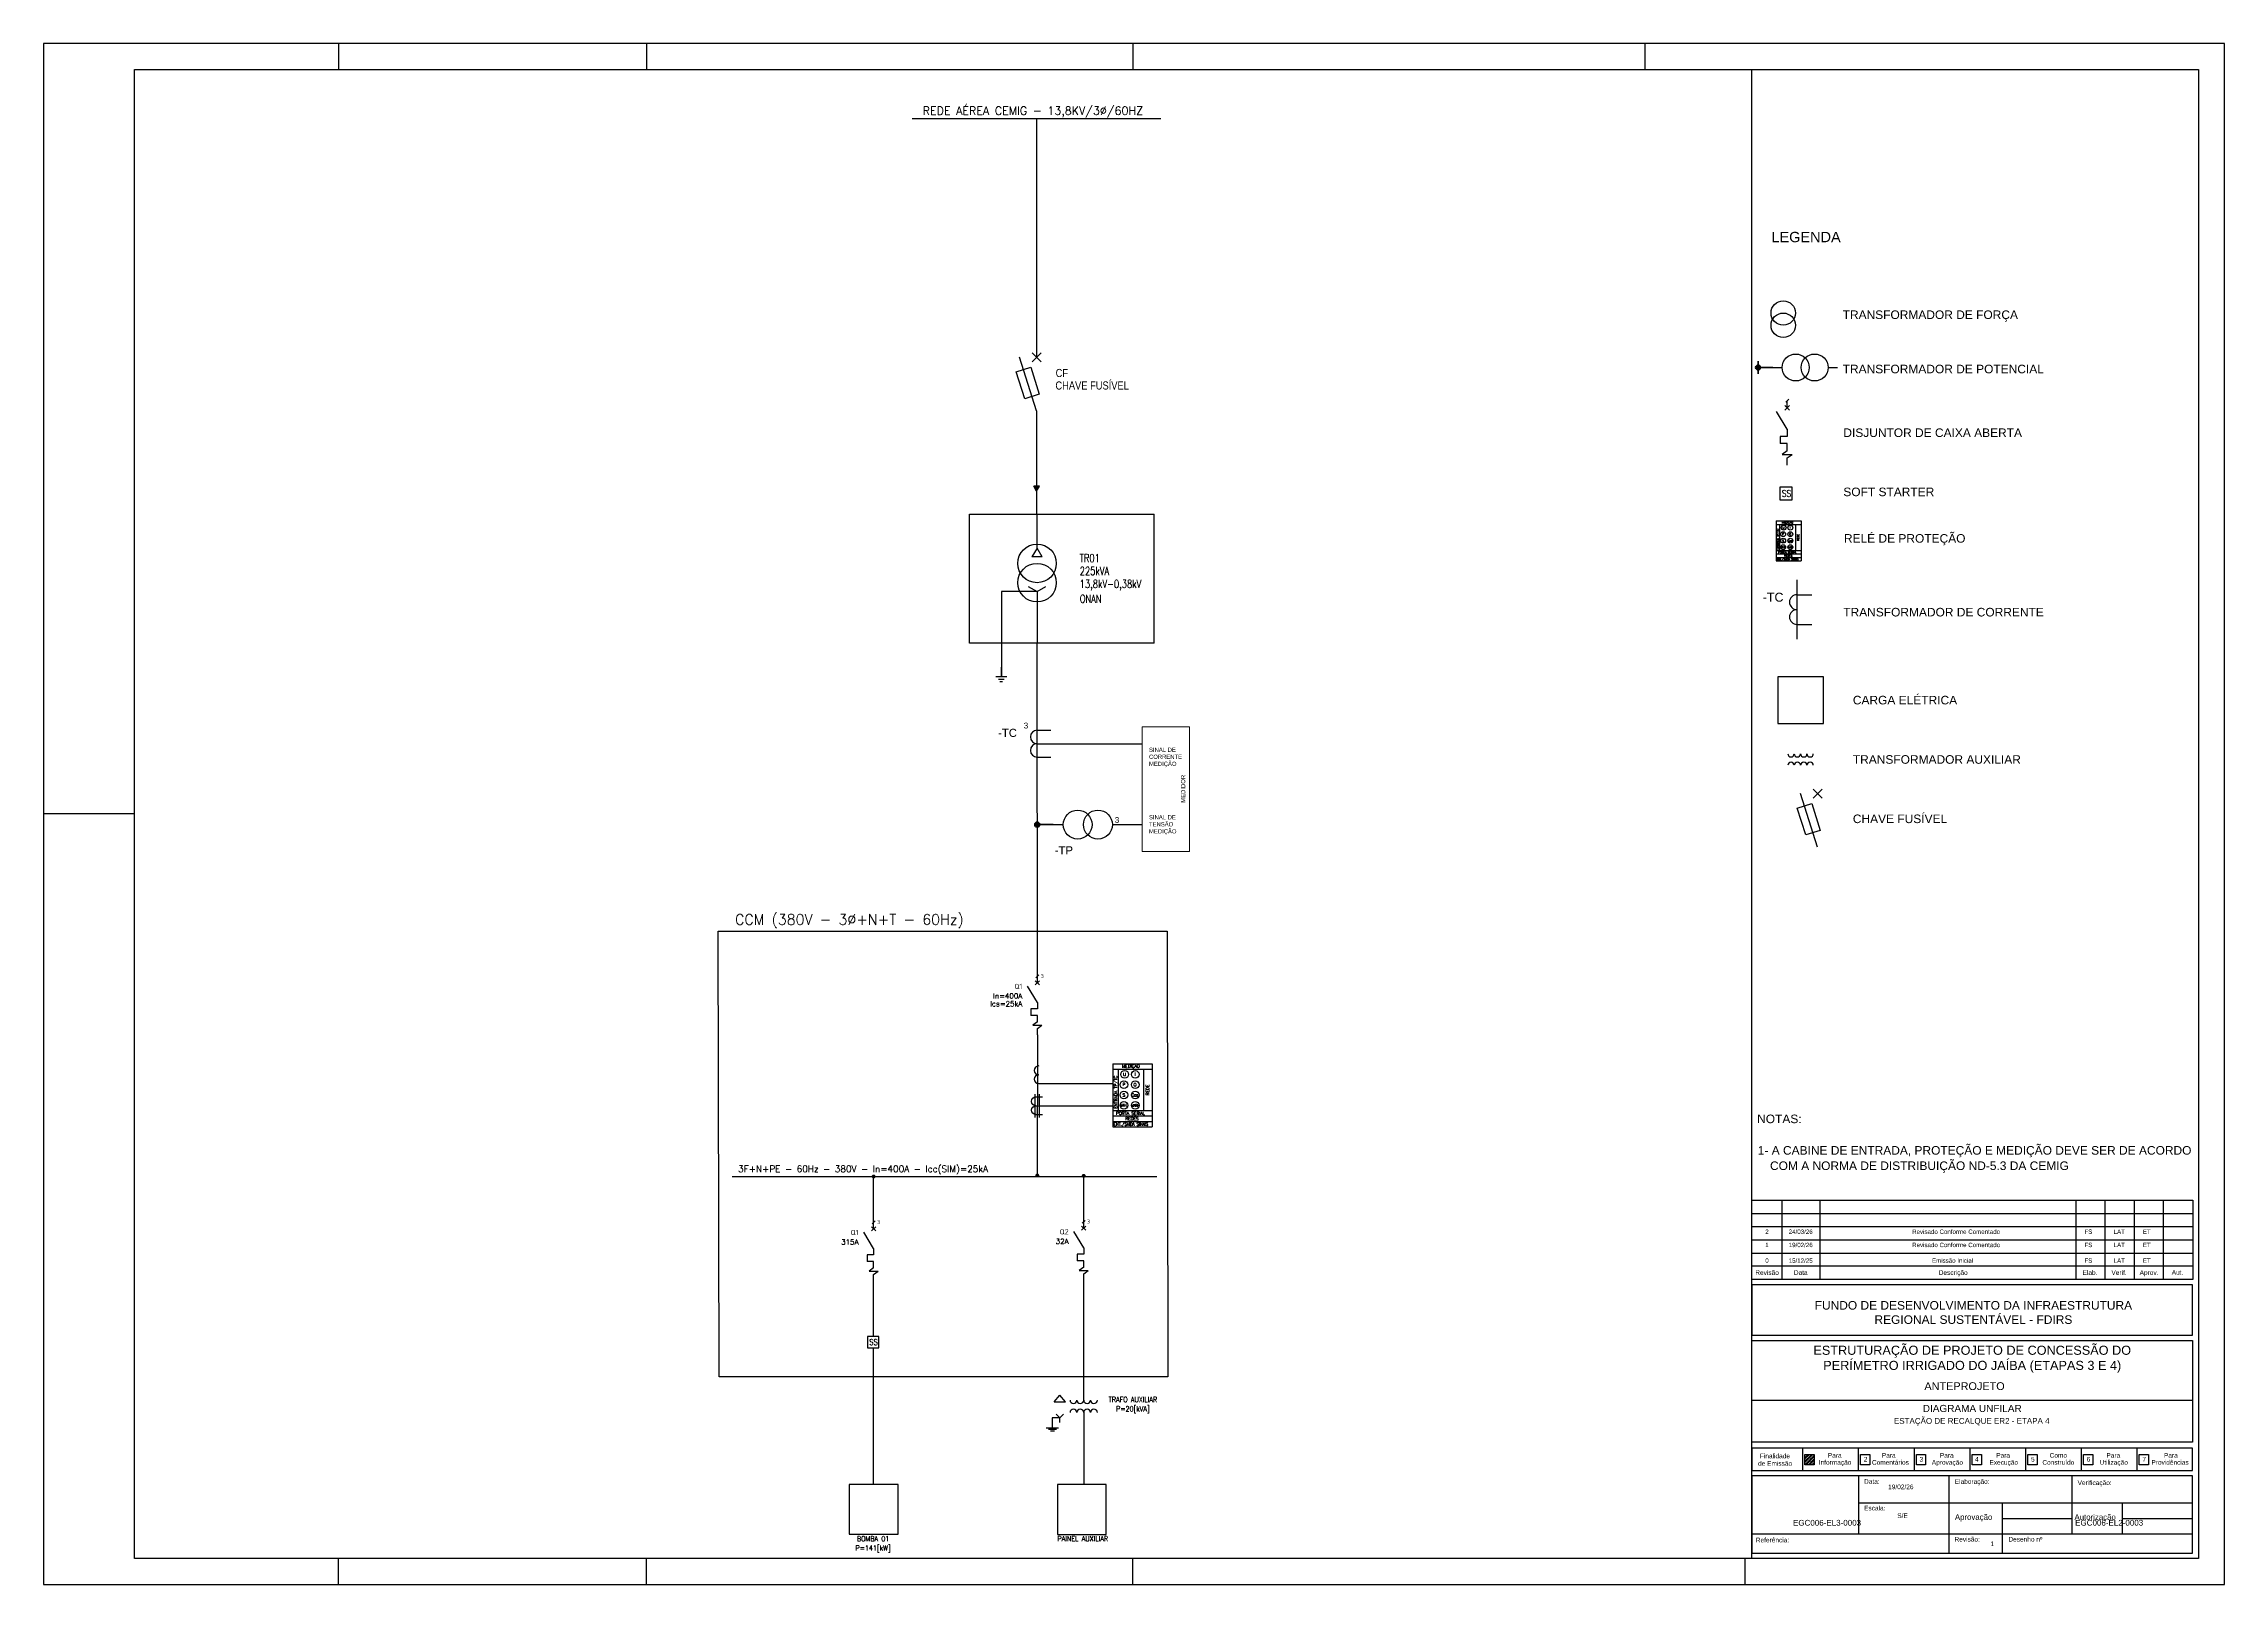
# Paper-space layout 'Layout1' of a CAD drawing. Header units: metres, sheet in millimetres. Extents: x 0 to 841, y 0 to 594.
# The model-space entities are those that its viewports show. They can reach past a viewport. Long polylines and large blocks are cut down to what shows.
import ezdxf
from ezdxf.enums import TextEntityAlignment as Align

# ---------------------------------------------------------------- set-up
doc = ezdxf.new("R2010")
doc.units = ezdxf.units.M
doc.header["$LTSCALE"] = 50
doc.header["$MEASUREMENT"] = 0
doc.header["$PDMODE"] = 1
doc.header["$PDSIZE"] = 10
for name, pattern in [('CONTINUA', [0.6, 0.2, 0.2, 0.2]), ('DASHDOTX2', [2, 1, -0.5, 0, -0.5]), ('PHANTOM', [63.5, 31.75, -6.35, 6.35, -6.35, 6.35, -6.35])]:
    doc.linetypes.add(name, pattern=pattern)
doc.layers.get('0').update_dxf_attribs({"linetype": 'CONTINUOUS'})
for name, color, linetype in [('1', 1, 'CONTINUOUS'), ('2', 7, 'CONTINUOUS'), ('3', 1, 'CONTINUOUS'), ('5', 1, 'CONTINUOUS'), ('A-FORMATO', 7, 'CONTINUOUS'), ('condutores', 1, 'CONTINUOUS'), ('E-SYM2', 7, 'CONTINUOUS'), ('EL_TEXTO', 2, 'CONTINUOUS'), ('EL_VIEWPORT', 6, 'CONTINUOUS'), ('LIMITE', 4, 'DASHDOTX2'), ('LINHA V', 3, 'CONTINUOUS'), ('NOTAS_GERAIS', 8, 'CONTINUOUS')]:
    doc.layers.add(name, color=color, linetype=linetype)
doc.layers.add('A-WINDOWS', color=255, linetype='CONTINUOUS', plot=False)
for name, color, linetype, lineweight in [('EPLAN100', 7, 'CONTINUOUS', 0), ('EPLAN108', 1, 'CONTINUOUS', 35), ('EPLAN300', 1, 'CONTINUOUS', 25), ('EPLAN311', 1, 'CONTINUOUS', 25), ('EPLAN400', 7, 'CONTINUOUS', 35), ('EPLAN540', 1, 'CONTINUOUS', 50)]:
    doc.layers.add(name, color=color, linetype=linetype, lineweight=lineweight)
doc.styles.add('ARIAL', font='arial.ttf', dxfattribs={"height": 50})
doc.styles.add('Arial Narrow2', font='ARIALN.TTF', dxfattribs={"height": 2})
doc.styles.add('R120', font='simplex.shx', dxfattribs={"height": 3})
doc.styles.add('ROMANS', font='romans.shx', dxfattribs={"width": 0.9})
doc.styles.add('SIMPLEX', font='isocp.shx')

# ---------------------------------------------------------------- blocks, each defined once
blk = doc.blocks.new('TRAFO_JANELA')
at = {"ltscale": 5}
for p, q in [((0, -4.47), (0, 4.47)), ((0.49, 3.36), (2.95, 3.36)), ((1.66, -4.47), (1.66, 4.47)), ((0.49, -0.01), (2.95, -0.01)), ((0.49, -3.39), (2.95, -3.39))]:
    blk.add_line(p, q, dxfattribs=at)
for centre in [(0.49, 1.68), (0.49, -1.7)]:
    blk.add_arc(centre, 1.69, 90, 270)
blk = doc.blocks.new('TRAFO_CORRENTE')
at = {"ltscale": 5}
blk.add_line((0.97, -3.37), (6.7, -3.37), dxfattribs=at)
for centre in [(0.97, 1.69), (0.97, -1.69)]:
    blk.add_arc(centre, 1.69, 90, 270)
blk = doc.blocks.new('*U4')
at = {"layer": '1'}
blk.add_line((-0.53, -0.53), (0.53, 0.53), dxfattribs=at)
at = {"layer": '3', "color": 1}
for p, q in [((0.8, -1.7), (-0.8, -3.3)), ((-0.8, -1.7), (0.8, -3.3)), ((0, -12.5), (-2.5, -12.5)), ((-2.5, -12.5), (-2.5, -15)), ((0, -15), (-2.5, -15))]:
    blk.add_line(p, q, dxfattribs=at)
at = {"layer": '3'}
for p, q in [((0, -17.5), (-1.75, -18.75)), ((-1.75, -18.75), (1.75, -18.75)), ((0, -20), (1.75, -18.75))]:
    blk.add_line(p, q, dxfattribs=at)
at = {"layer": '5'}
for p, q in [((0, -2.5), (0, 0)), ((0, -22.5), (0, -20))]:
    blk.add_line(p, q, dxfattribs=at)
at = {"layer": '5', "color": 1}
for p, q in [((0, -10), (-3.75, -3.76)), ((0, -10), (0, -12.5)), ((0, -17.5), (0, -15))]:
    blk.add_line(p, q, dxfattribs=at)
at = {"layer": '2', "style": 'SIMPLEX'}
blk.add_attdef('POLOS', text='', height=1.5, dxfattribs=at).set_placement((1.3, 0.08), align=Align.MIDDLE_LEFT)
at = {"layer": 'EL_TEXTO', "style": 'ROMANS'}
for tag, p in [('CORRNOM', (-5.79, -7.54)), ('CAPINTERR', (-5.79, -10.54)), ('AJMAGN', (-5.79, -16.54)), ('AJTERM', (-5.79, -13.54))]:
    blk.add_attdef(tag, text='', height=2, dxfattribs=at).set_placement(p, align=Align.MIDDLE_RIGHT)
at = {"layer": 'EL_TEXTO', "color": 1, "style": 'SIMPLEX'}
blk.add_attdef('TAG', text='', height=2, dxfattribs=at).set_placement((-5.79, -3.88), align=Align.MIDDLE_RIGHT)
blk = doc.blocks.new('*U5')
at = {"layer": '1'}
blk.add_line((-0.53, -0.53), (0.53, 0.53), dxfattribs=at)
at = {"layer": '3', "color": 1}
for p, q in [((0.8, -1.7), (-0.8, -3.3)), ((-0.8, -1.7), (0.8, -3.3)), ((0, -12.5), (-2.5, -12.5)), ((-2.5, -12.5), (-2.5, -15)), ((0, -15), (-2.5, -15))]:
    blk.add_line(p, q, dxfattribs=at)
at = {"layer": '3'}
for p, q in [((0, -17.5), (-1.75, -18.75)), ((-1.75, -18.75), (1.75, -18.75)), ((0, -20), (1.75, -18.75))]:
    blk.add_line(p, q, dxfattribs=at)
at = {"layer": '5'}
for p, q in [((0, -2.5), (0, 0)), ((0, -22.5), (0, -20))]:
    blk.add_line(p, q, dxfattribs=at)
at = {"layer": '5', "color": 1}
for p, q in [((0, -10), (-3.75, -3.76)), ((0, -10), (0, -12.5)), ((0, -17.5), (0, -15))]:
    blk.add_line(p, q, dxfattribs=at)
at = {"layer": '2', "style": 'SIMPLEX'}
blk.add_attdef('POLOS', text='', height=1.5, dxfattribs=at).set_placement((1.3, 0.08), align=Align.MIDDLE_LEFT)
at = {"layer": 'EL_TEXTO', "style": 'ROMANS'}
for tag, p in [('CORRNOM', (-5.79, -7.54)), ('CAPINTERR', (-5.79, -10.54)), ('AJMAGN', (-5.79, -16.54)), ('AJTERM', (-5.79, -13.54))]:
    blk.add_attdef(tag, text='', height=2, dxfattribs=at).set_placement(p, align=Align.MIDDLE_RIGHT)
at = {"layer": 'EL_TEXTO', "color": 1, "style": 'SIMPLEX'}
blk.add_attdef('TAG', text='', height=2, dxfattribs=at).set_placement((-5.79, -3.88), align=Align.MIDDLE_RIGHT)
blk = doc.blocks.new('*U6')
at = {"layer": '1'}
blk.add_line((-0.53, -0.53), (0.53, 0.53), dxfattribs=at)
at = {"layer": '3', "color": 1}
for p, q in [((0.8, -1.7), (-0.8, -3.3)), ((-0.8, -1.7), (0.8, -3.3)), ((0, -12.5), (-2.5, -12.5)), ((-2.5, -12.5), (-2.5, -15)), ((0, -15), (-2.5, -15))]:
    blk.add_line(p, q, dxfattribs=at)
at = {"layer": '3'}
for p, q in [((0, -17.5), (-1.75, -18.75)), ((-1.75, -18.75), (1.75, -18.75)), ((0, -20), (1.75, -18.75))]:
    blk.add_line(p, q, dxfattribs=at)
at = {"layer": '5'}
for p, q in [((0, -2.5), (0, 0)), ((0, -22.5), (0, -20))]:
    blk.add_line(p, q, dxfattribs=at)
at = {"layer": '5', "color": 1}
for p, q in [((0, -10), (-3.75, -3.76)), ((0, -10), (0, -12.5)), ((0, -17.5), (0, -15))]:
    blk.add_line(p, q, dxfattribs=at)
at = {"layer": '2', "style": 'SIMPLEX'}
blk.add_attdef('POLOS', text='', height=1.5, dxfattribs=at).set_placement((1.3, 0.08), align=Align.MIDDLE_LEFT)
at = {"layer": 'EL_TEXTO', "style": 'ROMANS'}
for tag, p in [('CORRNOM', (-5.79, -7.54)), ('CAPINTERR', (-5.79, -10.54)), ('AJMAGN', (-5.79, -16.54)), ('AJTERM', (-5.79, -13.54))]:
    blk.add_attdef(tag, text='', height=2, dxfattribs=at).set_placement(p, align=Align.MIDDLE_RIGHT)
at = {"layer": 'EL_TEXTO', "color": 1, "style": 'SIMPLEX'}
blk.add_attdef('TAG', text='', height=2, dxfattribs=at).set_placement((-5.79, -3.88), align=Align.MIDDLE_RIGHT)

msp = doc.modelspace()

# ---------------------------------------------------------------- hatches: boundary and pattern name
at = {"layer": 'condutores', "linetype": 'CONTINUA', "lineweight": 25}
h = msp.add_hatch(color=256, dxfattribs=at)
h.dxf.hatch_style = 1
h.paths.add_polyline_path([(4052.33, 2880.99), (4054.75, 2880.99), (4053.54, 2878.9)])
at = {"layer": 'EPLAN311', "linetype": 'Continuous', "lineweight": 50, "ltscale": 4}
h = msp.add_hatch(color=1, dxfattribs=at)
edge = h.paths.add_edge_path()
edge.add_arc((4053.81, 2737.27), 1.07, 0, 360)

# ---------------------------------------------------------------- linework, layer by layer
at = {"color": 7}
for p, q in [((4051.62, 2937.66), (4055.46, 2933.82)), ((4051.62, 2933.82), (4055.46, 2937.66))]:
    msp.add_line(p, q, dxfattribs=at)
for p, q in [((4085.9, 2635.74), (4102.7, 2635.74)), ((4085.9, 2635.74), (4085.9, 2608.88)), ((4085.9, 2633.4), (4102.7, 2633.4)), ((4088.24, 2633.4), (4088.24, 2615.89)), ((4099.08, 2615.89), (4099.08, 2633.4)), ((4102.7, 2635.74), (4102.7, 2608.88)), ((4085.9, 2615.89), (4102.7, 2615.89)), ((4085.9, 2613.55), (4102.7, 2613.55)), ((4088.24, 2615.89), (4102.7, 2615.89)), ((4085.9, 2611.21), (4102.7, 2611.21)), ((4085.9, 2608.88), (4102.7, 2608.88))]:
    msp.add_line(p, q)
at = {"color": 3, "linetype": 'Continuous'}
for centre in [(4053.73, 2848.22), (4053.73, 2840.03)]:
    msp.add_circle(centre, 8.2, dxfattribs=at)
for centre in [(4090.95, 2631.22), (4095.47, 2631.21), (4090.65, 2626.84), (4090.65, 2622.46), (4095.47, 2626.84), (4095.47, 2622.46), (4090.65, 2618.08), (4095.47, 2618.08)]:
    msp.add_circle(centre, 1.63)
at = {"layer": '2', "ltscale": 0.1, "const_width": 0.829}
for points in [[(3983.91, 2587.85, 1), (3984.74, 2587.85, 1)], [(4053.44, 2588.27, 1), (4054.27, 2588.27, 1)], [(4073.15, 2588.12, 1), (4073.98, 2588.12, 1)]]:
    msp.add_lwpolyline(points, format="xyb", close=True, dxfattribs=at)
at = {"layer": '3', "ltscale": 0.1}
for p, q in [((3984.32, 2568.52), (3984.32, 2587.85)), ((4073.56, 2568.79), (4073.56, 2588.12)), ((3984.32, 2519.92), (3984.32, 2546.27)), ((4073.56, 2492.85), (4073.56, 2546.53)), ((3984.32, 2457.09), (3984.32, 2515.02))]:
    msp.add_line(p, q, dxfattribs=at)
at = {"layer": '3'}
for p, q in [((4073.57, 2487.71), (4073.57, 2457.09)), ((4073.6, 2463.14), (4073.6, 2457.09))]:
    msp.add_line(p, q, dxfattribs=at)
for points in [[(3986.46, 2519.92), (3981.67, 2519.92), (3981.67, 2515.02), (3986.46, 2515.02)], [(3994.7, 2457.09), (3973.95, 2457.09), (3973.95, 2435.89), (3994.7, 2435.89)], [(4083.16, 2457.02), (4062.41, 2457.02), (4062.41, 2435.82), (4083.16, 2435.82)]]:
    msp.add_lwpolyline(points, close=True, dxfattribs=at)
at = {"layer": 'condutores', "linetype": 'CONTINUA', "lineweight": 25}
for p, q in [((4053.54, 2878.9), (4052.33, 2880.99)), ((4054.75, 2880.99), (4052.33, 2880.99)), ((4053.54, 2878.9), (4054.75, 2880.99))]:
    msp.add_line(p, q, dxfattribs=at)
at = {"layer": 'condutores', "linetype": 'Continuous', "lineweight": 25}
msp.add_line((4054.58, 2617.89), (4085.68, 2617.89), dxfattribs=at)
msp.add_lwpolyline([(4054.44, 2627.32), (4085.9, 2627.32)], dxfattribs=at)
at = {"layer": 'condutores', "linetype": 'CONTINUA', "lineweight": 25}
for p in [(4090.8, 2626.84), (4099.08, 2628.51), (4004.47, 2543.29), (4012.76, 2544.97), (4003.64, 2493.54), (4011.93, 2495.22)]:
    msp.add_point(p, dxfattribs=at)
at = {"layer": 'E-SYM2', "linetype": 'Continuous'}
for p, q in [((4053.73, 2854.7), (4051.56, 2850.95)), ((4055.89, 2850.95), (4053.73, 2854.7)), ((4055.89, 2850.95), (4051.56, 2850.95)), ((4049.97, 2838.47), (4053.73, 2836.32)), ((4053.73, 2836.32), (4057.52, 2838.47))]:
    msp.add_line(p, q, dxfattribs=at)
at = {"layer": 'E-SYM2'}
for points in [[(4053.73, 2836.32), (4038.57, 2836.32), (4038.57, 2804.17)], [(4040.91, 2800.11), (4036.22, 2800.11)], [(4039.74, 2798.93), (4037.33, 2798.93)], [(4039.05, 2797.97), (4037.88, 2797.97)]]:
    msp.add_lwpolyline(points, dxfattribs=at)
msp.add_lwpolyline([(4038.57, 2804.17), (4038.57, 2804.17), (4038.57, 2800.11), (4038.57, 2800.11)], close=True, dxfattribs=at)
at = {"layer": 'EL_VIEWPORT', "color": 1, "linetype": 'Continuous'}
for p, q in [((4061.02, 2492.15), (4063.46, 2495.05)), ((4061.02, 2492.15), (4065.89, 2492.15)), ((4065.89, 2492.15), (4063.46, 2495.05)), ((4063.46, 2485.38), (4060.18, 2485.38)), ((4060.18, 2485.38), (4060.18, 2480.97)), ((4063.46, 2485.38), (4061.92, 2486.92)), ((4063.46, 2485.38), (4065, 2486.92)), ((4063.46, 2483.32), (4063.46, 2485.38)), ((4062.79, 2480.97), (4057.57, 2480.97)), ((4062, 2480.34), (4058.61, 2480.34)), ((4061.16, 2479.7), (4059.41, 2479.7))]:
    msp.add_line(p, q, dxfattribs=at)
for centre, start, end in [((4069.21, 2492.89), 180, 0), ((4072.11, 2492.89), 180, 0), ((4075.01, 2492.89), 180, 0), ((4077.91, 2492.89), 180, 0), ((4069.21, 2487.62), 0, 180), ((4072.11, 2487.62), 0, 180), ((4075.01, 2487.62), 0, 180), ((4077.91, 2487.62), 0, 180)]:
    msp.add_arc(centre, 1.45, start, end, dxfattribs=at)
at = {"layer": 'EPLAN100', "color": 0, "linetype": 'Continuous', "lineweight": 0, "ltscale": 4}
msp.add_lwpolyline([(4098.43, 2725.8), (4118.49, 2725.8), (4118.49, 2778.82), (4098.43, 2778.82)], close=True, dxfattribs=at)
at = {"layer": 'EPLAN300', "linetype": 'Continuous', "lineweight": 25, "ltscale": 4}
for p, q in [((4053.81, 2777.38), (4059.54, 2777.38)), ((4053.81, 2765.92), (4059.54, 2765.92)), ((4060.55, 2737.27), (4064.85, 2737.27)), ((4085.74, 2737.27), (4090.04, 2737.27))]:
    msp.add_line(p, q, dxfattribs=at)
for centre in [(4071, 2737.27), (4079.6, 2737.27)]:
    msp.add_circle(centre, 6.14, dxfattribs=at)
for centre in [(4053.81, 2774.52), (4053.81, 2768.79)]:
    msp.add_arc(centre, 2.87, 90, 270, dxfattribs=at)
at = {"layer": 'EPLAN311', "linetype": 'Continuous', "lineweight": 25, "ltscale": 4}
msp.add_line((4000.75, 3037.11), (4106.33, 3037.11), dxfattribs=at)
at = {"layer": 'EPLAN311', "ltscale": 3}
for p, q in [((4053.54, 3037.11), (4053.54, 2935.74)), ((4053.54, 2912.96), (4053.54, 2869.08))]:
    msp.add_line(p, q, dxfattribs=at)
at = {"layer": 'EPLAN311', "linetype": 'Continuous'}
msp.add_line((4053.54, 2912.96), (4046.31, 2935.74), dxfattribs=at)
at = {"layer": 'EPLAN311', "color": 1, "linetype": 'Continuous', "lineweight": 25, "ltscale": 4}
for p, q in [((4053.87, 2670.09), (4053.73, 2814.28)), ((4053.81, 2771.65), (4098.43, 2771.65)), ((4085.74, 2737.27), (4098.43, 2737.27)), ((4053.87, 2648), (4053.85, 2588.27)), ((3924.24, 2587.85), (4104.56, 2587.85))]:
    msp.add_line(p, q, dxfattribs=at)
at = {"layer": 'EPLAN311', "color": 1, "linetype": 'Continuous', "lineweight": 50, "ltscale": 4}
msp.add_line((4056.67, 2737.27), (4053.81, 2737.27), dxfattribs=at)
at = {"layer": 'EPLAN311'}
msp.add_lwpolyline([(4051.04, 2931.5), (4054.65, 2920.11), (4048.5, 2918.16), (4044.89, 2929.54), (4051.04, 2931.5)], dxfattribs=at)
at = {"layer": 'EPLAN311', "color": 1, "linetype": 'Continuous', "lineweight": 50, "ltscale": 4}
msp.add_circle((4053.81, 2737.27), 1.07, dxfattribs=at)
at = {"layer": 'EPLAN540', "color": 1, "linetype": 'Continuous', "lineweight": 50, "ltscale": 4}
msp.add_line((4056.67, 2737.27), (4060.55, 2737.27), dxfattribs=at)
at = {"layer": 'LIMITE', "linetype": 'PHANTOM', "ltscale": 0.3}
for p, q in [((4025.09, 2814.28), (4025.09, 2869.08)), ((4025.09, 2869.08), (4103.46, 2869.08)), ((4103.46, 2814.28), (4103.46, 2869.08)), ((4103.46, 2814.28), (4025.09, 2814.28))]:
    msp.add_line(p, q, dxfattribs=at)
at = {"layer": 'LIMITE', "color": 7, "linetype": 'PHANTOM', "ltscale": 0.3}
msp.add_lwpolyline([(3918.32, 2692.03), (4108.98, 2692.03), (4109.32, 2502.75), (3918.65, 2502.75)], close=True, dxfattribs=at)
at = {"layer": 'LINHA V', "ltscale": 0.5}
for p, q in [((4053.73, 2854.7), (4053.73, 2869.08)), ((4053.73, 2836.32), (4053.73, 2814.28))]:
    msp.add_line(p, q, dxfattribs=at)

# ---------------------------------------------------------------- block references
at = {"layer": '3'}
ref = msp.add_blockref('*U4', (4053.87, 2672.85), dxfattribs=dict(at, xscale=1.104789002183372, yscale=1.104789002183372, zscale=1.104789002183372))
ref.add_attrib('TAG', 'Q1', dxfattribs={"layer": 'EL_TEXTO', "color": 0, "height": 2.21, "style": 'SIMPLEX'}).set_placement((4047.48, 2668.57), align=Align.MIDDLE_RIGHT)
ref.add_attrib('CORRNOM', 'In=400A', dxfattribs={"layer": 'EL_TEXTO', "height": 2.21, "style": 'ROMANS'}).set_placement((4047.48, 2664.52), align=Align.MIDDLE_RIGHT)
ref.add_attrib('CAPINTERR', 'Ics=25kA', dxfattribs={"layer": 'EL_TEXTO', "height": 2.21, "style": 'ROMANS'}).set_placement((4047.48, 2661.21), align=Align.MIDDLE_RIGHT)
ref.add_attrib('POLOS', '3', dxfattribs={"layer": '2', "height": 1.66, "style": 'SIMPLEX'}).set_placement((4055.32, 2672.94), align=Align.MIDDLE_LEFT)
ref = msp.add_blockref('*U6', (3984.32, 2568.36), dxfattribs=dict(at, xscale=1.104789002183372, yscale=1.104789002183372, zscale=1.104789002183372))
ref.add_attrib('TAG', 'Q1', dxfattribs={"layer": 'EL_TEXTO', "color": 0, "height": 2.21, "style": 'SIMPLEX'}).set_placement((3977.92, 2564.08), align=Align.MIDDLE_RIGHT)
ref.add_attrib('CORRNOM', '315A', dxfattribs={"layer": 'EL_TEXTO', "height": 2.21, "style": 'ROMANS'}).set_placement((3977.92, 2560.03), align=Align.MIDDLE_RIGHT)
ref.add_attrib('POLOS', '3', dxfattribs={"layer": '2', "height": 1.66, "style": 'SIMPLEX'}).set_placement((3985.76, 2568.45), align=Align.MIDDLE_LEFT)
ref = msp.add_blockref('*U5', (4073.56, 2568.63), dxfattribs=dict(at, xscale=1.104789002183372, yscale=1.104789002183372, zscale=1.104789002183372))
ref.add_attrib('TAG', 'Q2', dxfattribs={"layer": 'EL_TEXTO', "color": 1, "height": 2.21, "style": 'SIMPLEX'}).set_placement((4067.16, 2564.35), align=Align.MIDDLE_RIGHT)
ref.add_attrib('CORRNOM', '32A', dxfattribs={"layer": 'EL_TEXTO', "height": 2.21, "style": 'ROMANS'}).set_placement((4067.16, 2560.3), align=Align.MIDDLE_RIGHT)
ref.add_attrib('POLOS', '3', dxfattribs={"layer": '2', "height": 1.66, "style": 'SIMPLEX'}).set_placement((4075, 2568.72), align=Align.MIDDLE_LEFT)
at = {"layer": 'condutores', "xscale": 1.104789002183372, "yscale": 1.104789002183372, "zscale": 1.104789002183372}
msp.add_blockref('TRAFO_CORRENTE', (4053.37, 2631.04), dxfattribs=at)
at = {"layer": 'condutores', "xscale": -1.104789002183372, "yscale": 1.104789002183372, "zscale": 1.104789002183372, "rotation": 180}
msp.add_blockref('TRAFO_JANELA', (4052.74, 2617.87), dxfattribs=at)

# ---------------------------------------------------------------- texts
at = {"color": 1, "style": 'Arial Narrow2'}
for s, height, p in [('CF', 3.451, (4061.65, 2927.35)), ('CHAVE FUSÍVEL', 3.4506, (4061.56, 2922.05))]:
    msp.add_text(s, height=height, dxfattribs=at).set_placement(p)
at = {"layer": 'EL_TEXTO', "style": 'ROMANS'}
msp.add_text('REDE AÉREA CEMIG - 13,8KV/3Ø/60HZ', height=3.4506, dxfattribs=at).set_placement((4051.98, 3038.75), align=Align.CENTER)
at = {"layer": 'EL_TEXTO', "color": 3, "linetype": 'Continuous', "style": 'ROMANS', "width": 0.75}
for s, height, p in [('TR01', 3.451, (4071.87, 2848.75)), ('225kVA', 3.451, (4071.87, 2843.28)), ('ONAN', 3.451, (4071.87, 2831.48)), ('13,8kV-0,38kV', 3.4506, (4071.87, 2837.8))]:
    msp.add_text(s, height=height, dxfattribs=at).set_placement(p)
at = {"layer": 'EL_TEXTO', "style": 'R120'}
msp.add_text('CCM (380V - 3Ø+N+T - 60Hz)', height=4.4192, dxfattribs=at).set_placement((3925.43, 2693.44), align=Align.BOTTOM_LEFT)
at = {"layer": 'EL_TEXTO', "style": 'ROMANS'}
msp.add_text('3F+N+PE - 60Hz - 380V - In=400A - Icc(SIM)=25kA', height=2.762, dxfattribs=at).set_placement((3926.76, 2591.08, 93.91), align=Align.MIDDLE_LEFT)
at = {"layer": 'EL_TEXTO', "attachment_point": 2, "line_spacing_factor": 1.074406, "style": 'ROMANS'}
for s, insert, char_height, width in [('{\\W0.85;SS}', (3984.31, 2518.72), 2.4758, 29.1959), ('{\\W0.85;TRAFO AUXILIAR\\PP=20[kVA]}', (4094.48, 2494.24), 2.2096, 26.0562), ('{\\W0.85;BOMBA 01\\PP=141[kW]}', (3984.09, 2435.13), 2.2096, 26.0562), ('{\\W0.85;PAINEL AUXILIAR}', (4073.19, 2435.13), 2.2096, 26.0562)]:
    msp.add_mtext(s, dxfattribs=dict(at, insert=insert, char_height=char_height, width=width))
at = {"layer": 'EPLAN108', "color": 1, "style": 'ARIAL'}
for p in [(4048.07, 2777.38), (4086.76, 2737.27)]:
    msp.add_text('3', height=2.48, dxfattribs=at).set_placement(p, align=Align.BOTTOM_LEFT)
at = {"layer": 'EPLAN108', "color": 0, "style": 'ARIAL'}
msp.add_text('MEDIDOR', height=1.791, rotation=90, dxfattribs=at).set_placement((4115.8, 2746.58), align=Align.MIDDLE_LEFT)
at = {"layer": 'EPLAN108', "color": 1, "char_height": 1.791, "attachment_point": 4, "style": 'ARIAL'}
for s, insert in [('SINAL DE\\PCORRENTE\\PMEDIÇÃO', (4101.3, 2765.81)), ('SINAL DE\\PTENSÃO\\PMEDIÇÃO', (4101.3, 2737.15))]:
    msp.add_mtext(s, dxfattribs=dict(at, insert=insert))
at = {"layer": 'EPLAN400', "color": 1, "style": 'ARIAL'}
msp.add_text('-TC', height=3.444, dxfattribs=at).set_placement((4045.21, 2774.52), align=Align.RIGHT)
msp.add_text('-TP', height=3.444, dxfattribs=at).set_placement((4065.15, 2723.6), align=Align.BOTTOM_CENTER)
at = {"layer": 'NOTAS_GERAIS', "linetype": 'CONTINUA', "lineweight": 25, "style": 'ROMANS'}
for s, height, p in [('MEDIÇÃO', 1.326, (4089.86, 2634.06)), ('U', 1.33, (4090.28, 2630.55)), ('I', 1.33, (4095.26, 2630.66)), ('S', 1.33, (4090.06, 2621.75)), ('P', 1.33, (4090.03, 2626.28)), ('Q', 1.33, (4094.75, 2626.16)), ('PORTA SERIAL', 1.3257, (4087.3, 2614.05)), ('WH', 1.326, (4089.17, 2617.4)), ('REDES', 1.326, (4091.21, 2611.75))]:
    msp.add_text(s, height=height, dxfattribs=at).set_placement(p)
for s, height, p in [('ENTRADA TP/TC', 1.3257, (4087.76, 2616.59)), ('REDE', 1.326, (4101.35, 2622.32))]:
    msp.add_text(s, height=height, rotation=90, dxfattribs=at).set_placement(p)
for s, height, width, p in [('Cos', 1.326, 0.9, (4093.83, 2621.82)), ('ENT./SAÍDA SINAIS', 1.3257, 0.85, (4086.35, 2609.41))]:
    msp.add_text(s, height=height, dxfattribs=dict(at, width=width)).set_placement(p)
at = {"layer": 'NOTAS_GERAIS', "style": 'R120', "width": 0.65}
msp.add_text('VARH', height=1.193, dxfattribs=at).set_placement((4093.98, 2617.41))

psp = doc.layouts.get("Layout1")

# ---------------------------------------------------------------- hatches: boundary and pattern name
at = {"layer": 'A-FORMATO'}
h = psp.add_hatch(dxfattribs=at)
h.set_pattern_fill('ANSI32', color=256, scale=0.1)
h.set_pattern_definition([(45, (0, 0), (-0.6735192, 0.6735192), []), (45, (0.449, 0), (-0.6735192, 0.6735192), [])])
h.paths.add_polyline_path([(679.24, 50.13), (682.82, 50.13), (682.82, 46.13), (679.24, 46.13)])
at = {"layer": 'EPLAN311', "linetype": 'Continuous', "lineweight": 50, "ltscale": 4}
h = psp.add_hatch(color=1, dxfattribs=at)
edge = h.paths.add_edge_path()
edge.add_arc((661.15, 469.14), 0.909, 0, 360)

# ---------------------------------------------------------------- linework, layer by layer
at = {"color": 7}
for p, q in [((682.39, 306.63), (685.88, 303.15)), ((682.39, 303.15), (685.88, 306.63))]:
    psp.add_line(p, q, dxfattribs=at)
at = {"layer": '1'}
psp.add_line((671.83, 455.76), (673, 456.93), dxfattribs=at)
at = {"layer": '3', "color": 1}
for p, q in [((673.29, 454.46), (671.54, 452.71)), ((671.54, 454.46), (673.29, 452.71)), ((672.41, 442.54), (669.65, 442.54)), ((669.65, 442.54), (669.65, 439.78)), ((672.41, 439.78), (669.65, 439.78))]:
    psp.add_line(p, q, dxfattribs=at)
at = {"layer": '3'}
for p, q in [((672.41, 437.01), (670.48, 435.63)), ((670.48, 435.63), (674.35, 435.63)), ((672.41, 434.25), (674.35, 435.63))]:
    psp.add_line(p, q, dxfattribs=at)
for points in [[(674.29, 423.02), (669.5, 423.02), (669.5, 418.12), (674.29, 418.12)], [(686.35, 349.85), (668.79, 349.85), (668.79, 331.91), (686.35, 331.91)]]:
    psp.add_lwpolyline(points, close=True, dxfattribs=at)
at = {"layer": '5'}
for p, q in [((672.41, 453.59), (672.41, 456.35)), ((672.41, 431.49), (672.41, 434.25))]:
    psp.add_line(p, q, dxfattribs=at)
at = {"layer": '5', "color": 1}
for p, q in [((672.41, 445.3), (668.27, 452.2)), ((672.41, 445.3), (672.41, 442.54)), ((672.41, 437.01), (672.41, 439.78))]:
    psp.add_line(p, q, dxfattribs=at)
at = {"layer": 'A-FORMATO', "color": 1}
for p, q in [((113.75, 594), (113.75, 584)), ((232.5, 594), (232.5, 584)), ((420, 594), (420, 584)), ((617.5, 594), (617.5, 584)), ((658.76, 10), (658.76, 584)), ((35, 297), (0, 297)), ((658.81, 143.03), (828.79, 143.03)), ((670.41, 117.56), (670.41, 148.12)), ((685.1, 117.56), (685.1, 148.12)), ((783.79, 117.56), (783.79, 148.12)), ((795.04, 117.56), (795.04, 148.12)), ((806.29, 117.56), (806.29, 148.12)), ((817.54, 117.56), (817.54, 148.12)), ((658.81, 137.94), (828.79, 137.94)), ((658.81, 132.84), (828.79, 132.84)), ((658.81, 127.75), (828.79, 127.75)), ((828.79, 122.66), (658.81, 122.66)), ((678.34, 52.56), (678.34, 43.93)), ((699.83, 52.56), (699.83, 43.93)), ((721.32, 52.56), (721.32, 43.93)), ((742.8, 52.56), (742.8, 43.93)), ((764.29, 52.56), (764.29, 43.93)), ((785.78, 52.56), (785.78, 43.93)), ((807.27, 52.56), (807.27, 43.93)), ((699.86, 41.87), (699.86, 19.49)), ((734.82, 12.07), (734.82, 41.87)), ((782.15, 41.87), (782.15, 19.49)), ((699.86, 31.4), (828.76, 31.4)), ((755.28, 31.4), (755.28, 12.07)), ((755.28, 25.45), (782.15, 25.45)), ((801.77, 19.49), (801.77, 31.4)), ((801.77, 25.45), (828.76, 25.45)), ((113.75, 0.01), (113.75, 10.01)), ((232.5, 0), (232.5, 10)), ((420, 0), (420, 10)), ((656, 10), (656, 0))]:
    psp.add_line(p, q, dxfattribs=at)
at = {"layer": 'A-FORMATO'}
for p, q in [((668.12, 409.97), (677.75, 409.97)), ((668.12, 409.97), (668.12, 394.57)), ((668.12, 408.63), (677.75, 408.63)), ((669.46, 408.63), (669.46, 398.59)), ((675.68, 398.59), (675.68, 408.63)), ((677.75, 409.97), (677.75, 394.57)), ((668.12, 398.59), (677.75, 398.59)), ((668.12, 397.25), (677.75, 397.25)), ((668.12, 395.91), (677.75, 395.91)), ((669.46, 398.59), (677.75, 398.59)), ((668.12, 394.57), (677.75, 394.57))]:
    psp.add_line(p, q, dxfattribs=at)
at = {"layer": 'A-FORMATO', "color": 2}
psp.add_line((658.76, 71.04), (828.76, 71.04), dxfattribs=at)
at = {"layer": 'A-FORMATO', "color": 1}
psp.add_lwpolyline([(841, 0), (841, 594), (0, 594), (0, 0)], close=True, dxfattribs=at)
at = {"layer": 'A-FORMATO', "color": 5}
psp.add_lwpolyline([(35, 10), (35, 584), (831, 584), (831, 10), (35, 10)], dxfattribs=at)
at = {"layer": 'A-FORMATO', "color": 4}
for points in [[(828.79, 148.12), (828.79, 117.56), (658.81, 117.56), (658.81, 148.12)], [(658.76, 96.13), (828.76, 96.13), (828.76, 115.48), (658.76, 115.48)], [(658.76, 54.87), (658.76, 94.04), (828.76, 94.04), (828.76, 54.87)], [(658.76, 43.93), (828.76, 43.93), (828.76, 52.56), (658.76, 52.56)], [(658.76, 12.07), (828.76, 12.07), (828.76, 41.87), (658.76, 41.87)]]:
    psp.add_lwpolyline(points, close=True, dxfattribs=at)
at = {"layer": 'A-FORMATO'}
for points in [[(679.24, 50.13), (682.82, 50.13), (682.82, 46.13), (679.24, 46.13)], [(700.72, 50.13), (704.31, 50.13), (704.31, 46.13), (700.72, 46.13)], [(722.21, 50.13), (725.79, 50.13), (725.79, 46.13), (722.21, 46.13)], [(743.7, 50.13), (747.28, 50.13), (747.28, 46.13), (743.7, 46.13)], [(765.19, 50.13), (768.77, 50.13), (768.77, 46.13), (765.19, 46.13)], [(786.68, 50.13), (790.26, 50.13), (790.26, 46.13), (786.68, 46.13)], [(808.16, 50.13), (811.75, 50.13), (811.75, 46.13), (808.16, 46.13)]]:
    psp.add_lwpolyline(points, close=True, dxfattribs=at)
at = {"layer": 'A-FORMATO', "color": 2}
psp.add_lwpolyline([(658.76, 19.49), (828.76, 19.49)], dxfattribs=at)
at = {"layer": 'A-FORMATO', "color": 3}
for centre in [(670.87, 490.14), (670.87, 485.42)]:
    psp.add_circle(centre, 4.71, dxfattribs=at)
at = {"layer": 'A-FORMATO'}
for centre in [(670.84, 404.87), (671.02, 407.38), (673.61, 407.38), (673.61, 404.87), (670.84, 402.36), (670.84, 399.85), (673.61, 402.36), (673.61, 399.85)]:
    psp.add_circle(centre, 0.936, dxfattribs=at)
at = {"layer": 'EL_VIEWPORT', "color": 1, "linetype": 'Continuous'}
for centre, start, end in [((673.89, 320.23), 180, 0), ((676.34, 320.23), 180, 0), ((678.8, 320.23), 180, 0), ((681.25, 320.23), 180, 0), ((673.89, 315.78), 0, 180), ((676.34, 315.78), 0, 180), ((678.8, 315.78), 0, 180), ((681.25, 315.78), 0, 180)]:
    psp.add_arc(centre, 1.23, start, end, dxfattribs=at)
at = {"layer": 'EPLAN300', "linetype": 'Continuous', "lineweight": 25, "ltscale": 4}
for p, q in [((666.86, 469.14), (670.5, 469.14)), ((688.17, 469.14), (691.81, 469.14)), ((676.16, 387.27), (676.16, 364.35)), ((676.16, 381.54), (681.9, 381.54)), ((676.16, 370.08), (681.9, 370.08))]:
    psp.add_line(p, q, dxfattribs=at)
for centre in [(675.69, 469.14), (682.97, 469.14)]:
    psp.add_circle(centre, 5.2, dxfattribs=at)
for centre in [(676.16, 378.67), (676.16, 372.94)]:
    psp.add_arc(centre, 2.87, 90, 270, dxfattribs=at)
at = {"layer": 'EPLAN311', "color": 1, "linetype": 'Continuous', "lineweight": 50, "ltscale": 4}
for p, q in [((661.15, 471.56), (661.15, 466.71)), ((663.57, 469.14), (661.15, 469.14))]:
    psp.add_line(p, q, dxfattribs=at)
at = {"layer": 'EPLAN311', "linetype": 'Continuous'}
psp.add_line((684.14, 284.21), (677.57, 304.89), dxfattribs=at)
at = {"layer": 'EPLAN311'}
psp.add_lwpolyline([(681.87, 301.04), (685.15, 290.7), (679.57, 288.93), (676.28, 299.27), (681.87, 301.04)], dxfattribs=at)
at = {"layer": 'EPLAN311', "color": 1, "linetype": 'Continuous', "lineweight": 50, "ltscale": 4}
psp.add_circle((661.15, 469.14), 0.909, dxfattribs=at)
at = {"layer": 'EPLAN540', "color": 1, "linetype": 'Continuous', "lineweight": 50, "ltscale": 4}
psp.add_line((663.57, 469.14), (666.86, 469.14), dxfattribs=at)

# ---------------------------------------------------------------- texts
at = {"layer": 'A-FORMATO', "style": 'ARIAL'}
for s, p in [('2', (663.95, 135.11)), ('24/03/26', (672.99, 135.11)), ('Revisado Conforme Comentado', (720.58, 135.11)), ('FS', (787.05, 135.11)), ('LAT', (798.3, 135.11)), ('ET', (809.55, 135.11)), ('1', (663.95, 130.01)), ('19/02/26', (672.99, 130.01)), ('Revisado Conforme Comentado', (720.58, 130.01)), ('FS', (787.05, 130.01)), ('LAT', (798.3, 130.01)), ('ET', (809.55, 130.01)), ('0', (663.95, 123.97)), ('15/12/25', (672.99, 123.97)), ('Emissão Inicial', (728.25, 123.97)), ('FS', (787.05, 123.97)), ('LAT', (798.3, 123.97)), ('ET', (809.55, 123.97))]:
    psp.add_text(s, height=1.7, dxfattribs=at).set_placement(p)
at = {"layer": 'A-FORMATO', "color": 7, "style": 'ARIAL'}
for s, height, p in [('Revisão', 1.8, (660.1, 119.31)), ('Data', 1.8, (674.96, 119.31)), ('Descrição', 1.8, (730.84, 119.31)), ('Elab.', 1.8, (786.32, 119.31)), ('Verif.', 1.8, (797.44, 119.31)), ('Aprov.', 1.8, (808.32, 119.31)), ('Aut.', 1.8, (820.7, 119.42)), ('Finalidade ', 1.8, (661.87, 48.61)), ('Para', 1.8, (688.08, 48.83)), ('Para', 1.8, (708.92, 48.83)), ('Para', 1.8, (731.3, 48.83)), ('Para', 1.8, (753.02, 48.83)), ('Como', 1.8, (773.63, 48.83)), ('Para', 1.8, (795.51, 48.83)), ('Para', 1.8, (817.72, 48.83)), ('de Emissão', 1.8, (661.15, 45.73)), ('1', 1.8, (680.53, 47.32)), ('Informação', 1.8, (684.58, 46.13)), ('2', 1.8, (701.94, 47.32)), ('Comentários', 1.8, (705.08, 46.13)), ('3', 1.8, (723.43, 47.32)), ('Aprovação', 1.8, (728.17, 46.13)), ('4', 1.8, (744.85, 47.32)), ('Execução', 1.8, (750.4, 46.13)), ('5', 1.8, (766.44, 47.32)), ('Construído', 1.8, (770.82, 46.13)), ('6', 1.8, (787.9, 47.32)), ('Utilização', 1.8, (792.89, 46.13)), ('7', 1.8, (809.38, 47.32)), ('Providências', 1.8, (812.85, 46.13)), ('Data:', 1.8, (702.05, 38.77)), ('19/02/26', 1.8, (711.33, 36.69)), ('Elaboração:', 1.8, (737.02, 38.75)), ('Verificação: ', 1.8, (784.4, 38.28)), ('Escala:', 1.8, (702.05, 28.51)), ('S/E', 1.8, (714.85, 25.57)), ('Aprovação', 2.16, (737.08, 24.88)), ('Autorização', 2.16, (783.19, 24.87)), ('Referência:  ', 1.8, (660.3, 16.19)), ('Revisão:', 1.8, (736.92, 16.5)), ('Desenho nº', 1.8, (757.72, 16.49)), ('1', 1.8, (750.81, 14.74))]:
    psp.add_text(s, height=height, dxfattribs=at).set_placement(p)
at = {"layer": 'A-FORMATO', "color": 2, "insert": (666.33, 521.44), "char_height": 4, "width": 135.9324, "attachment_point": 1, "style": 'ARIAL'}
psp.add_mtext('LEGENDA ', dxfattribs=at)
at = {"layer": 'A-FORMATO', "style": 'ARIAL'}
for s, insert, char_height, width, attachment_point in [('TRANSFORMADOR DE FORÇA', (693.79, 488.98), 3.3, 135.9324, 4), ('TRANSFORMADOR DE POTENCIAL', (693.79, 468.53), 3.3, 135.9324, 4), ('DISJUNTOR DE CAIXA ABERTA', (694.05, 443.97), 3.3, 135.9324, 4), ('SOFT STARTER', (694.04, 421.16), 3.3, 135.9324, 4), ('RELÉ DE PROTEÇÃO', (694.28, 402.74), 3.3, 135.9324, 4), ('TRANSFORMADOR DE CORRENTE', (694.02, 374.79), 3.3, 135.9324, 4), ('CARGA ELÉTRICA', (697.72, 340.88), 3.3, 135.9324, 4), ('TRANSFORMADOR AUXILIAR', (697.72, 318), 3.3, 135.9324, 4), ('CHAVE FUSÍVEL', (697.72, 295.12), 3.3, 135.9324, 4), ('NOTAS:', (669.39, 179.44), 3.3, 135.9324, 5), ('1- A CABINE DE ENTRADA, PROTEÇÃO E MEDIÇÃO DEVE SER DE ACORDO ', (744.67, 166.81), 3.3, 177.7794, 5), ('COM A NORMA DE DISTRIBUIÇÃO ND-5.3 DA CEMIG', (723.4, 160.89), 3.3, 177.7794, 5), ('FUNDO DE DESENVOLVIMENTO DA INFRAESTRUTURA REGIONAL SUSTENTÁVEL - FDIRS', (744.21, 104.8), 3.3, 135.9324, 5), ('ESTRUTURAÇÃO DE PROJETO DE CONCESSÃO DO PERÍMETRO IRRIGADO DO JAÍBA (ETAPAS 3 E 4)', (743.76, 92.01), 3.5, 140.8887, 2), ('\\pxqc;ANTEPROJETO', (740.79, 76.4), 3, 23.8671, 5), ('{\\H0.1624x;DIAGRAMA UNFILAR}', (743.76, 69.19), 17.0049, 104.1662, 2), ('{\\H0.1624x;ESTAÇÃO DE RECALQUE ER2 - ETAPA 4}', (743.57, 64.12), 13.6039, 112.9534, 2), ('{\\H0.1624x; EGC006-EL3-0003}', (687.77, 24.86), 13.6039, 24.813, 2), ('{\\H0.1624x; EGC006-EL2-0003}', (796.57, 24.86), 13.6039, 24.813, 2)]:
    psp.add_mtext(s, dxfattribs=dict(at, insert=insert, char_height=char_height, width=width, attachment_point=attachment_point))
at = {"layer": 'EL_TEXTO', "insert": (672.14, 421.81), "char_height": 2.4758, "width": 29.1959, "attachment_point": 2, "line_spacing_factor": 1.074406, "style": 'ROMANS'}
psp.add_mtext('{\\W0.85;SS}', dxfattribs=at)
at = {"layer": 'EPLAN400', "color": 1, "style": 'ARIAL'}
psp.add_text('-TC', height=3.444, dxfattribs=at).set_placement((670.98, 378.86), align=Align.RIGHT)
at = {"layer": 'NOTAS_GERAIS', "linetype": 'CONTINUA', "lineweight": 25, "style": 'ROMANS'}
for s, height, p in [('ENTRADA TP/TC', 0.7599, (669.19, 398.99)), ('REDE', 0.76, (676.98, 402.28))]:
    psp.add_text(s, height=height, rotation=90, dxfattribs=at).set_placement(p)
for s, height, p in [('MEDIÇÃO', 0.76, (670.39, 409.01)), ('P', 0.76, (670.49, 404.55)), ('U', 0.76, (670.63, 407)), ('Q', 0.76, (673.2, 404.48)), ('I', 0.76, (673.48, 407.06)), ('PORTA SERIAL', 0.7599, (668.93, 397.54)), ('WH', 0.76, (669.99, 399.46)), ('S', 0.76, (670.51, 401.95)), ('REDES', 0.76, (671.17, 396.22))]:
    psp.add_text(s, height=height, dxfattribs=at).set_placement(p)
for s, height, width, p in [('ENT./SAÍDA SINAIS', 0.7599, 0.85, (668.38, 394.88)), ('Cos', 0.76, 0.9, (672.67, 401.99))]:
    psp.add_text(s, height=height, dxfattribs=dict(at, width=width)).set_placement(p)
at = {"layer": 'NOTAS_GERAIS', "style": 'R120', "width": 0.65}
psp.add_text('VARH', height=0.684, dxfattribs=at).set_placement((672.75, 399.47))

# ---------------------------------------------------------------- viewports
at = {"layer": 'A-WINDOWS'}
psp.add_viewport(center=(346.88, 297), size=(623.76, 573.9998), view_center_point=(4013.83, 2741.79), view_height=632.2933, dxfattribs=at)

doc.saveas('drawing.dxf')
